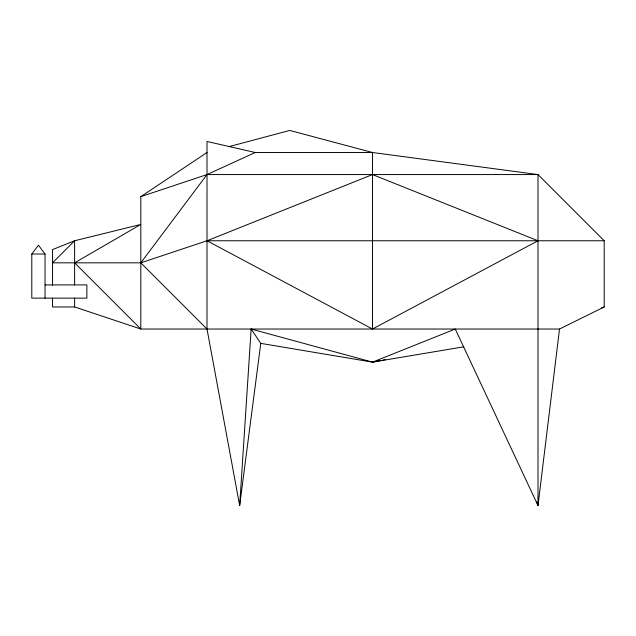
<?xml version="1.0" encoding="UTF-8"?>
<svg xmlns="http://www.w3.org/2000/svg" width="636" height="636" viewBox="0 0 636 636"><rect width="100%" height="100%" fill="white"/><g stroke="black" fill="none" stroke-linecap="round" stroke-linejoin="round"><path stroke-width="0.95" d="M52.542 298.141L52.542 306.965L74.611 306.965L140.81 329.035L559.513 329.035L604.2 306.965L604.2 240.766L538 174.566L372.505 152.505L255.227 152.505L207.01 141.47L207.01 329.035L239.661 505.564L251.141 329.035L372.505 362.13L463.827 346.795M559.513 329.035L538 505.564L455.249 329.035L372.505 362.13L260.776 343.376L251.141 329.035M239.661 505.564L260.776 343.376M45.037 284.904L86.87 284.904L86.87 298.141L31.8 298.141L31.8 254.01L38.422 245.178L45.037 254.01L45.037 298.141M52.542 285.389L52.542 249.598L74.611 240.766L140.81 224.436L74.611 262.835L140.81 329.035L140.81 196.635L207.01 152.505M604.2 240.766L207.01 240.766L372.505 329.035L538 240.766L372.505 174.566L207.01 240.766L140.81 262.835L52.542 262.835L74.611 240.766L74.611 284.904M255.227 152.505L207.01 174.566L140.81 196.635M601.402 307.896L604.2 306.965M228.88 146.67L289.754 130.436L372.505 152.505L372.505 329.035M372.505 362.13L381.266 360.381M383.214 359.992L385.162 359.602M31.8 254.01L45.037 254.01M207.01 329.035L140.81 262.835L207.01 174.566L538 174.566L538 505.564L536.752 501.788M74.611 298.141L74.611 306.965"/></g></svg>
